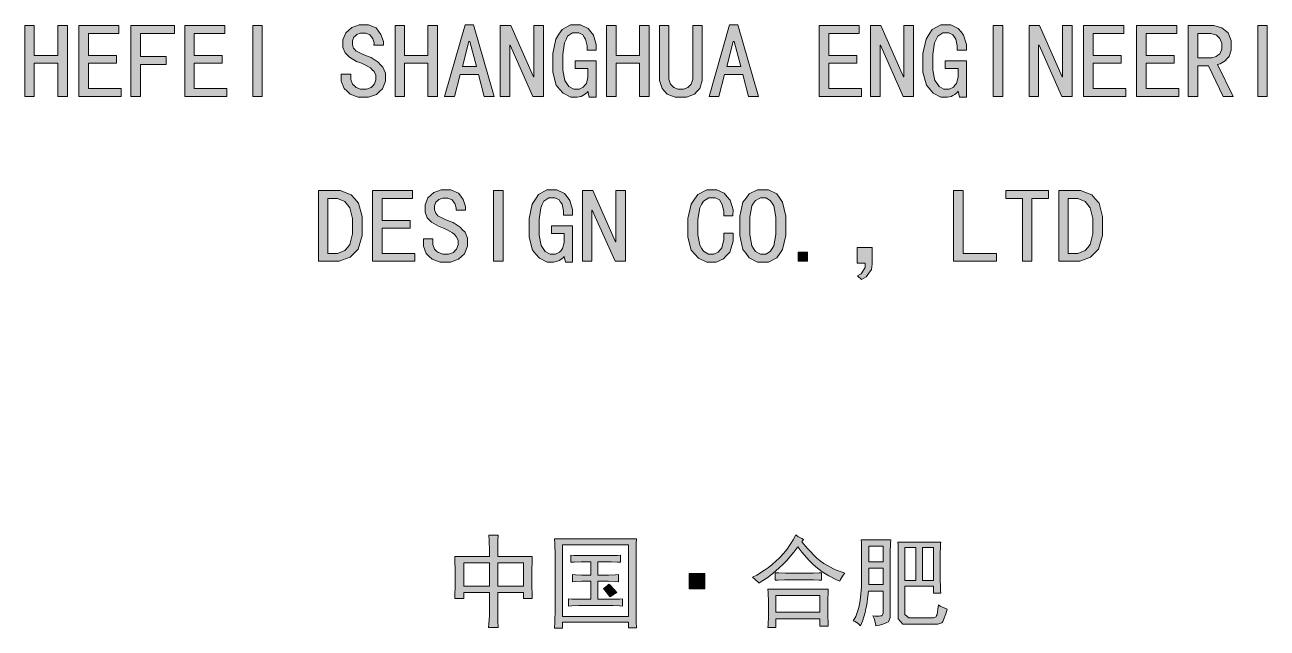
# Model space of a CAD drawing. Header units: millimetres. Extents: x 803 to 707111, y 130 to 2706464.
# Drawn here: x 700563 to 704626, y 2697174 to 2699149 of the extents above; entities that cross this region are included whole.
import ezdxf

# ---------------------------------------------------------------- set-up
doc = ezdxf.new("R2010")
doc.units = ezdxf.units.MM

msp = doc.modelspace()

# ---------------------------------------------------------------- hatches: boundary and pattern name
h = msp.add_hatch(color=0)
h.dxf.hatch_style = 2
h.paths.add_polyline_path([(700701.9, 2698914.9), (700670.5, 2698914.9), (700670.5, 2699023.1), (700593.7, 2699023.1), (700593.7, 2698914.9), (700562.8, 2698914.9), (700562.8, 2699146.4), (700593.7, 2699146.4), (700593.7, 2699048.9), (700670.5, 2699048.9), (700670.5, 2699146.4), (700701.9, 2699146.4)])
h = msp.add_hatch(color=0)
h.dxf.hatch_style = 2
h.paths.add_polyline_path([(700877.5, 2698914.9), (700739.7, 2698914.9), (700739.7, 2699146.4), (700870.6, 2699146.4), (700870.6, 2699120.6), (700770.6, 2699120.6), (700770.6, 2699048.9), (700862.5, 2699048.9), (700862.5, 2699023.1), (700770.6, 2699023.1), (700770.6, 2698940.7), (700877.5, 2698940.7)])
h = msp.add_hatch(color=0)
h.dxf.hatch_style = 2
h.paths.add_polyline_path([(701051.8, 2699120.6), (700941, 2699120.6), (700941, 2699045), (701024.8, 2699045), (701024.8, 2699019.3), (700941, 2699019.3), (700941, 2698914.9), (700909.7, 2698914.9), (700909.7, 2699146.4), (701051.8, 2699146.4)])
h = msp.add_hatch(color=0)
h.dxf.hatch_style = 2
h.paths.add_polyline_path([(701223.5, 2698914.9), (701085.7, 2698914.9), (701085.7, 2699146.4), (701216.7, 2699146.4), (701216.7, 2699120.6), (701116.6, 2699120.6), (701116.6, 2699048.9), (701208.5, 2699048.9), (701208.5, 2699023.1), (701116.6, 2699023.1), (701116.6, 2698940.7), (701223.5, 2698940.7)])
h = msp.add_hatch(color=0)
h.dxf.hatch_style = 2
h.paths.add_polyline_path([(701339.5, 2698914.9), (701308.5, 2698914.9), (701308.5, 2699146.4), (701339.5, 2699146.4)])
h = msp.add_hatch(color=0)
h.dxf.hatch_style = 2
h.paths.add_polyline_path([(701742.2, 2698979.8), (701742.2, 2698964.3), (701732.3, 2698939.8), (701722.9, 2698930.8), (701713, 2698921.4), (701686.4, 2698912.4), (701669.2, 2698912.4), (701652.5, 2698912.4), (701626.3, 2698921.8), (701616.8, 2698931.3), (701607.4, 2698940.7), (701597.5, 2698964.3), (701597.5, 2698978.5), (701597.5, 2698987.9), (701628.8, 2698987.9), (701628.8, 2698979.8), (701628.8, 2698969.9), (701634.8, 2698954.4), (701640.9, 2698948.9), (701646.9, 2698943.7), (701661, 2698938.1), (701669.2, 2698938.1), (701679.9, 2698938.1), (701695.8, 2698943.7), (701701, 2698949.7), (701706.1, 2698955.3), (701711.3, 2698969), (701711.3, 2698977.2), (701711.3, 2698984.1), (701705.3, 2698996.5), (701699.2, 2699002.1), (701692.8, 2699008.1), (701675.2, 2699018.4), (701664, 2699023.1), (701647.7, 2699029.1), (701624.5, 2699042.9), (701617.2, 2699050.2), (701610.4, 2699057.5), (701603.1, 2699075.1), (701603.1, 2699085.4), (701603.1, 2699099.6), (701613, 2699122.7), (701622.8, 2699131.3), (701632.7, 2699139.9), (701655.9, 2699148.9), (701669.2, 2699148.9), (701686.8, 2699148.9), (701712.1, 2699138.6), (701719.9, 2699127.9), (701727.6, 2699117.6), (701735.7, 2699094.8), (701735.7, 2699082.8), (701704.4, 2699082.8), (701705.3, 2699090.1), (701701, 2699103.4), (701696.2, 2699109.9), (701691.5, 2699115.9), (701678.2, 2699121.9), (701669.2, 2699121.9), (701661, 2699121.9), (701648.6, 2699117.6), (701643.9, 2699113.3), (701638.7, 2699108.6), (701634, 2699097), (701634, 2699089.3), (701634, 2699083.2), (701637.9, 2699072.9), (701641.7, 2699068.6), (701645.2, 2699063.9), (701664.5, 2699053.6), (701679.9, 2699047.6), (701695, 2699041.6), (701718.1, 2699027), (701726.3, 2699018.4), (701734, 2699010.3), (701742.2, 2698990.9)])
h = msp.add_hatch(color=0)
h.dxf.hatch_style = 2
h.paths.add_polyline_path([(701912.6, 2698914.9), (701881.3, 2698914.9), (701881.3, 2699023.1), (701804.4, 2699023.1), (701804.4, 2698914.9), (701773.5, 2698914.9), (701773.5, 2699146.4), (701804.4, 2699146.4), (701804.4, 2699048.9), (701881.3, 2699048.9), (701881.3, 2699146.4), (701912.6, 2699146.4)])
h = msp.add_hatch(color=0)
h.paths.add_polyline_path([(702097.7, 2698914.9), (702065.5, 2698914.9), (702046.2, 2698986.6), (701986.9, 2698986.6), (701968, 2698914.9), (701935.4, 2698914.9), (702003.2, 2699148.9), (702030.3, 2699148.9)])
h.paths.add_polyline_path([(702039.7, 2699012.4), (702017.8, 2699094.8), (702015.2, 2699094.8), (701993.8, 2699012.4)])
h = msp.add_hatch(color=0)
h.dxf.hatch_style = 2
h.paths.add_polyline_path([(702258.7, 2698914.9), (702224.8, 2698914.9), (702150.5, 2699082.8), (702149.2, 2699082.8), (702149.2, 2698914.9), (702117.9, 2698914.9), (702117.9, 2699146.4), (702151.8, 2699146.4), (702226.1, 2698978.5), (702227.3, 2698978.5), (702227.3, 2699146.4), (702258.7, 2699146.4)])
h = msp.add_hatch(color=0)
h.dxf.hatch_style = 2
h.paths.add_polyline_path([(702431.3, 2698912.4), (702408.5, 2698912.4), (702404.7, 2698931.3), (702401.7, 2698927.4), (702393.5, 2698920.5), (702387.5, 2698917.9), (702381.9, 2698914.9), (702369.5, 2698912.4), (702362.6, 2698912.4), (702348.4, 2698912.4), (702323.1, 2698925.7), (702311.9, 2698938.6), (702300.8, 2698951.9), (702289.6, 2698994.4), (702289.6, 2699023.1), (702289.6, 2699054.9), (702299.9, 2699102.1), (702309.8, 2699118), (702320.1, 2699133.5), (702347.6, 2699148.9), (702365.2, 2699148.9), (702380.6, 2699148.9), (702405.1, 2699137.3), (702414.1, 2699125.7), (702422.7, 2699114.6), (702431.3, 2699084.5), (702431.3, 2699066.5), (702401.7, 2699066.5), (702401.7, 2699080.7), (702396.9, 2699102.1), (702392.2, 2699109), (702387.5, 2699116.3), (702374.2, 2699123.2), (702365.2, 2699123.2), (702354.4, 2699123.2), (702338.1, 2699112), (702333, 2699100.8), (702327.4, 2699089.7), (702322.2, 2699052.3), (702322.2, 2699026.1), (702322.2, 2699000.8), (702328.7, 2698966.5), (702335.5, 2698957), (702342.4, 2698947.6), (702357.9, 2698938.1), (702366.5, 2698938.1), (702375.5, 2698938.1), (702389.2, 2698944.6), (702394.4, 2698951), (702399.5, 2698957.4), (702404.7, 2698977.2), (702404.7, 2698990.9), (702404.7, 2699005.5), (702362.6, 2699005.5), (702362.6, 2699031.3), (702431.3, 2699031.3)])
h = msp.add_hatch(color=0)
h.dxf.hatch_style = 2
h.paths.add_polyline_path([(702604.3, 2698914.9), (702573.4, 2698914.9), (702573.4, 2699023.1), (702496.5, 2699023.1), (702496.5, 2698914.9), (702465.2, 2698914.9), (702465.2, 2699146.4), (702496.5, 2699146.4), (702496.5, 2699048.9), (702573.4, 2699048.9), (702573.4, 2699146.4), (702604.3, 2699146.4)])
h = msp.add_hatch(color=0)
h.dxf.hatch_style = 2
h.paths.add_polyline_path([(702778.6, 2698982.8), (702778.6, 2698966.5), (702770.5, 2698940.7), (702761.9, 2698931.3), (702753.3, 2698921.8), (702726.7, 2698912.4), (702708.6, 2698912.4), (702690.2, 2698912.4), (702663.6, 2698921.8), (702655, 2698931.3), (702646.8, 2698940.7), (702638.2, 2698966.5), (702638.2, 2698982.8), (702638.2, 2699146.4), (702669.1, 2699146.4), (702669.1, 2698982.8), (702669.1, 2698971.2), (702674.7, 2698954.4), (702680.3, 2698948.9), (702685.5, 2698943.7), (702699.6, 2698938.1), (702708.6, 2698938.1), (702717.2, 2698938.1), (702731.4, 2698943.7), (702737, 2698948.9), (702742.1, 2698954.4), (702747.7, 2698971.2), (702747.7, 2698982.8), (702747.7, 2699146.4), (702778.6, 2699146.4)])
h = msp.add_hatch(color=0)
h.paths.add_polyline_path([(702962.4, 2698914.9), (702930.2, 2698914.9), (702911.3, 2698986.6), (702851.6, 2698986.6), (702832.7, 2698914.9), (702800.5, 2698914.9), (702867.9, 2699148.9), (702895, 2699148.9)])
h.paths.add_polyline_path([(702904.4, 2699012.4), (702883, 2699094.8), (702879.9, 2699094.8), (702858.5, 2699012.4)])
h = msp.add_hatch(color=0)
h.dxf.hatch_style = 2
h.paths.add_polyline_path([(703299, 2698914.9), (703161.2, 2698914.9), (703161.2, 2699146.4), (703292.1, 2699146.4), (703292.1, 2699120.6), (703192.1, 2699120.6), (703192.1, 2699048.9), (703284.4, 2699048.9), (703284.4, 2699023.1), (703192.1, 2699023.1), (703192.1, 2698940.7), (703299, 2698940.7)])
h = msp.add_hatch(color=0)
h.dxf.hatch_style = 2
h.paths.add_polyline_path([(703469.4, 2698914.9), (703435.5, 2698914.9), (703361.2, 2699082.8), (703360, 2699082.8), (703360, 2698914.9), (703328.6, 2698914.9), (703328.6, 2699146.4), (703362.5, 2699146.4), (703436.8, 2698978.5), (703438.1, 2698978.5), (703438.1, 2699146.4), (703469.4, 2699146.4)])
h = msp.add_hatch(color=0)
h.dxf.hatch_style = 2
h.paths.add_polyline_path([(703642.5, 2698912.4), (703619.3, 2698912.4), (703615.4, 2698931.3), (703612.4, 2698927.4), (703604.2, 2698920.5), (703598.2, 2698917.9), (703592.7, 2698914.9), (703580.2, 2698912.4), (703573.3, 2698912.4), (703559.2, 2698912.4), (703533.8, 2698925.7), (703522.7, 2698938.6), (703511.5, 2698951.9), (703500.3, 2698994.4), (703500.3, 2699023.1), (703500.3, 2699054.9), (703510.7, 2699102.1), (703520.5, 2699118), (703530.8, 2699133.5), (703558.3, 2699148.9), (703575.9, 2699148.9), (703591.8, 2699148.9), (703615.8, 2699137.3), (703624.9, 2699125.7), (703633.4, 2699114.6), (703642.5, 2699084.5), (703642.5, 2699066.5), (703612.4, 2699066.5), (703612.4, 2699080.7), (703607.7, 2699102.1), (703603, 2699109), (703598.2, 2699116.3), (703584.9, 2699123.2), (703575.9, 2699123.2), (703565.2, 2699123.2), (703548.9, 2699112), (703543.7, 2699100.8), (703538.1, 2699089.7), (703533, 2699052.3), (703533, 2699026.1), (703533, 2699000.8), (703539.4, 2698966.5), (703546.3, 2698957), (703553.2, 2698947.6), (703568.6, 2698938.1), (703577.6, 2698938.1), (703586.2, 2698938.1), (703600, 2698944.6), (703605.1, 2698951), (703610.3, 2698957.4), (703615.4, 2698977.2), (703615.4, 2698990.9), (703615.4, 2699005.5), (703573.3, 2699005.5), (703573.3, 2699031.3), (703642.5, 2699031.3)])
h = msp.add_hatch(color=0)
h.dxf.hatch_style = 2
h.paths.add_polyline_path([(703761.4, 2698914.9), (703730, 2698914.9), (703730, 2699146.4), (703761.4, 2699146.4)])
h = msp.add_hatch(color=0)
h.dxf.hatch_style = 2
h.paths.add_polyline_path([(703988.1, 2698914.9), (703954.6, 2698914.9), (703880.3, 2699082.8), (703878.6, 2699082.8), (703878.6, 2698914.9), (703847.7, 2698914.9), (703847.7, 2699146.4), (703881.6, 2699146.4), (703955.9, 2698978.5), (703957.2, 2698978.5), (703957.2, 2699146.4), (703988.1, 2699146.4)])
h = msp.add_hatch(color=0)
h.dxf.hatch_style = 2
h.paths.add_polyline_path([(704164.1, 2698914.9), (704025.9, 2698914.9), (704025.9, 2699146.4), (704157.2, 2699146.4), (704157.2, 2699120.6), (704057.2, 2699120.6), (704057.2, 2699048.9), (704149.1, 2699048.9), (704149.1, 2699023.1), (704057.2, 2699023.1), (704057.2, 2698940.7), (704164.1, 2698940.7)])
h = msp.add_hatch(color=0)
h.dxf.hatch_style = 2
h.paths.add_polyline_path([(704336.7, 2698914.9), (704198.9, 2698914.9), (704198.9, 2699146.4), (704330.3, 2699146.4), (704330.3, 2699120.6), (704230.2, 2699120.6), (704230.2, 2699048.9), (704322.1, 2699048.9), (704322.1, 2699023.1), (704230.2, 2699023.1), (704230.2, 2698940.7), (704336.7, 2698940.7)])
h = msp.add_hatch(color=0)
h.paths.add_polyline_path([(704515.3, 2698914.9), (704482.7, 2698914.9), (704434.2, 2699015), (704399, 2699015), (704399, 2698914.9), (704368.1, 2698914.9), (704368.1, 2699146.4), (704435.5, 2699146.4), (704451.8, 2699146.4), (704478, 2699138.6), (704488.3, 2699130.5), (704498.6, 2699122.7), (704508.4, 2699097.4), (704508.4, 2699079.8), (704508.4, 2699066.5), (704501.6, 2699045.5), (704495.1, 2699038.2), (704488.3, 2699030.9), (704472.8, 2699021), (704463.8, 2699019.3)])
h.paths.add_polyline_path([(704477.5, 2699079.8), (704477.5, 2699089.3), (704471.5, 2699104.3), (704465.9, 2699109.9), (704460.4, 2699115), (704441.5, 2699120.6), (704428.6, 2699120.6), (704399, 2699120.6), (704399, 2699040.7), (704436.7, 2699040.7), (704444.9, 2699040.7), (704459.1, 2699045), (704465.1, 2699049.8), (704471.5, 2699054), (704477.5, 2699069.1)])
h = msp.add_hatch(color=0)
h.dxf.hatch_style = 2
h.paths.add_polyline_path([(704626.1, 2698914.9), (704595.2, 2698914.9), (704595.2, 2699146.4), (704626.1, 2699146.4)])
h = msp.add_hatch(color=0)
h.dxf.hatch_style = 2
h.paths.add_polyline_path([(702011, 2698440.1), (702011, 2698424.6), (702001.1, 2698399.7), (701991.2, 2698390.7), (701981.3, 2698381.7), (701954.7, 2698372.2), (701938, 2698372.2), (701920.8, 2698372.2), (701894.6, 2698381.7), (701885.2, 2698391.1), (701875.7, 2698400.6), (701866.3, 2698424.6), (701866.3, 2698438.8), (701866.3, 2698448.2), (701897.2, 2698448.2), (701897.2, 2698440.1), (701897.2, 2698429.8), (701903.2, 2698414.3), (701909.6, 2698408.7), (701915.6, 2698403.6), (701929.8, 2698398), (701938, 2698398), (701948.7, 2698398), (701964.6, 2698404), (701969.7, 2698409.6), (701974.9, 2698415.2), (701979.6, 2698429.3), (701979.6, 2698437.1), (701979.6, 2698443.9), (701973.6, 2698456.4), (701967.6, 2698462.4), (701961.6, 2698468), (701944, 2698478.3), (701932.4, 2698483), (701916.1, 2698489.5), (701892.9, 2698502.8), (701886, 2698510.1), (701878.7, 2698517.8), (701871.8, 2698535.4), (701871.8, 2698545.3), (701871.8, 2698559.4), (701881.3, 2698582.6), (701891.2, 2698591.2), (701901, 2698600.2), (701924.2, 2698608.8), (701938, 2698608.8), (701955.6, 2698608.8), (701980.9, 2698598.5), (701988.6, 2698587.8), (701996.4, 2698577.5), (702004.1, 2698554.7), (702004.1, 2698542.7), (701973.2, 2698542.7), (701973.6, 2698550), (701969.7, 2698563.7), (701965, 2698569.7), (701960.3, 2698575.8), (701946.6, 2698581.8), (701938, 2698581.8), (701929.8, 2698581.8), (701916.9, 2698577.5), (701912.2, 2698573.2), (701907.5, 2698568.9), (701902.8, 2698556.9), (701902.8, 2698549.6), (701902.8, 2698543.6), (701906.6, 2698532.8), (701910.1, 2698528.5), (701913.9, 2698524.2), (701933.2, 2698513.5), (701948.7, 2698507.5), (701963.7, 2698501.5), (701986.5, 2698486.9), (701994.6, 2698478.3), (702002.8, 2698470.1), (702011, 2698450.8)])
h = msp.add_hatch(color=0)
h.dxf.hatch_style = 2
h.paths.add_polyline_path([(702354, 2698372.2), (702331.2, 2698372.2), (702327, 2698391.1), (702324.4, 2698387.3), (702315.8, 2698380.4), (702310.2, 2698377.8), (702304.6, 2698375.3), (702291.7, 2698372.2), (702285.3, 2698372.2), (702271.1, 2698372.2), (702245.8, 2698385.6), (702234.6, 2698398.9), (702223.5, 2698411.7), (702212.3, 2698454.3), (702212.3, 2698483), (702212.3, 2698514.8), (702222.2, 2698562.4), (702232.5, 2698577.9), (702242.8, 2698593.4), (702270.3, 2698608.8), (702287.9, 2698608.8), (702303.3, 2698608.8), (702327.8, 2698597.2), (702336.4, 2698586.1), (702345.4, 2698574.5), (702354, 2698544.8), (702354, 2698526.4), (702324.4, 2698526.4), (702324.4, 2698540.5), (702319.7, 2698562), (702314.9, 2698568.9), (702310.2, 2698576.2), (702296.5, 2698583.1), (702287.9, 2698583.1), (702277.1, 2698583.1), (702260.8, 2698571.9), (702255.3, 2698560.7), (702250.1, 2698549.6), (702244.5, 2698512.2), (702244.5, 2698486), (702244.5, 2698461.1), (702251.4, 2698426.3), (702258.3, 2698416.9), (702264.7, 2698407.5), (702280.6, 2698398), (702289.2, 2698398), (702298.2, 2698398), (702311.9, 2698404.4), (702317.1, 2698410.9), (702321.8, 2698417.3), (702327, 2698437.1), (702327, 2698450.8), (702327, 2698465.8), (702285.3, 2698465.8), (702285.3, 2698491.2), (702354, 2698491.2)])
h = msp.add_hatch(color=0)
h.dxf.hatch_style = 2
h.paths.add_polyline_path([(702879.9, 2698467.1), (702879.1, 2698441.4), (702868.4, 2698404.9), (702858, 2698394.1), (702848.2, 2698383.4), (702823.7, 2698372.2), (702809.5, 2698372.2), (702793.2, 2698372.2), (702765.7, 2698385.6), (702754.1, 2698398.9), (702742.6, 2698411.7), (702731, 2698454.3), (702731, 2698483), (702731, 2698514.8), (702742.1, 2698562.4), (702753.3, 2698577.9), (702764.5, 2698593.4), (702793.2, 2698608.8), (702810.8, 2698608.8), (702825.8, 2698608.8), (702850.3, 2698597.7), (702860.2, 2698586.5), (702870.1, 2698575.3), (702879.1, 2698544), (702878.2, 2698523.8), (702848.6, 2698523.8), (702848.6, 2698538.4), (702843.9, 2698560.7), (702839.2, 2698568.5), (702834.4, 2698575.8), (702820.3, 2698583.1), (702810.8, 2698583.1), (702800.1, 2698583.1), (702782.9, 2698571.9), (702776.5, 2698560.7), (702770, 2698549.6), (702763.6, 2698512.2), (702763.6, 2698486), (702763.6, 2698461.5), (702770, 2698427.6), (702776.5, 2698417.8), (702782.9, 2698407.9), (702799.2, 2698398), (702809.5, 2698398), (702816.8, 2698398), (702830.6, 2698405.3), (702836.6, 2698412.2), (702842.6, 2698419.5), (702848.6, 2698446.5), (702848.6, 2698467.1)])
h = msp.add_hatch(color=0)
h.paths.add_polyline_path([(703051.3, 2698491.2), (703051.3, 2698459.4), (703041.4, 2698413.9), (703031.9, 2698400.2), (703022.1, 2698386.4), (702994.6, 2698372.2), (702977, 2698372.2), (702959.4, 2698372.2), (702931.9, 2698386.4), (702921.6, 2698400.2), (702911.3, 2698413.9), (702901.4, 2698459.4), (702901.4, 2698491.2), (702901.4, 2698522.9), (702911.3, 2698568.5), (702921.6, 2698581.8), (702931.9, 2698595.5), (702959.4, 2698608.8), (702977, 2698608.8), (702994.6, 2698608.8), (703022.1, 2698595.5), (703031.9, 2698581.8), (703041.4, 2698568.5), (703051.3, 2698522.9)])
h.paths.add_polyline_path([(703019.1, 2698491.2), (703019.1, 2698519.5), (703013, 2698556.9), (703006.6, 2698565.5), (703000.6, 2698574.5), (702986, 2698583.1), (702977, 2698583.1), (702968.4, 2698583.1), (702952.9, 2698574.5), (702946.5, 2698565.5), (702940.1, 2698556.9), (702933.6, 2698519.5), (702933.6, 2698491.2), (702933.6, 2698462.8), (702940.1, 2698425.5), (702946.5, 2698416.5), (702952.9, 2698407), (702968.4, 2698398), (702977, 2698398), (702986, 2698398), (703000.6, 2698407), (703006.6, 2698416.5), (703013, 2698425.5), (703019.1, 2698462.8)])
h = msp.add_hatch(color=0)
h.paths.add_polyline_path([(701666.2, 2698489.9), (701666.2, 2698459), (701652.9, 2698414.8), (701640, 2698401.4), (701626.7, 2698388.1), (701591.1, 2698375.3), (701569.2, 2698375.3), (701522.8, 2698375.3), (701522.8, 2698606.2), (701569.2, 2698606.2), (701594.1, 2698606.2), (701630.6, 2698592.5), (701642.6, 2698579.2), (701654.6, 2698565.5), (701666.2, 2698521.2)])
h.paths.add_polyline_path([(701634, 2698489.9), (701634, 2698514.8), (701625.8, 2698550), (701617.7, 2698560.3), (701609.5, 2698570.2), (701585, 2698580.5), (701569.2, 2698580.5), (701554.1, 2698580.5), (701554.1, 2698400.6), (701569.2, 2698400.6), (701585, 2698400.6), (701609.5, 2698410.5), (701617.7, 2698420.3), (701625.8, 2698430.2), (701634, 2698465)])
h = msp.add_hatch(color=0)
h.dxf.hatch_style = 2
h.paths.add_polyline_path([(701837.9, 2698375.3), (701700.1, 2698375.3), (701700.1, 2698606.2), (701831.1, 2698606.2), (701831.1, 2698580.5), (701731, 2698580.5), (701731, 2698508.8), (701822.9, 2698508.8), (701822.9, 2698483), (701731, 2698483), (701731, 2698400.6), (701837.9, 2698400.6)])
h = msp.add_hatch(color=0)
h.dxf.hatch_style = 2
h.paths.add_polyline_path([(702126.9, 2698375.3), (702096, 2698375.3), (702096, 2698606.2), (702126.9, 2698606.2)])
h = msp.add_hatch(color=0)
h.dxf.hatch_style = 2
h.paths.add_polyline_path([(702527, 2698375.3), (702493.1, 2698375.3), (702418.8, 2698542.7), (702417.5, 2698542.7), (702417.5, 2698375.3), (702386.6, 2698375.3), (702386.6, 2698606.2), (702420.1, 2698606.2), (702494.8, 2698438.8), (702496.1, 2698438.8), (702496.1, 2698606.2), (702527, 2698606.2)])
h = msp.add_hatch(color=0)
h.dxf.hatch_style = 2
h.paths.add_polyline_path([(703740.4, 2698375.3), (703600, 2698375.3), (703600, 2698606.2), (703631.3, 2698606.2), (703631.3, 2698400.6), (703740.4, 2698400.6)])
h = msp.add_hatch(color=0)
h.dxf.hatch_style = 2
h.paths.add_polyline_path([(703910.8, 2698580.5), (703856.7, 2698580.5), (703856.7, 2698375.3), (703825.8, 2698375.3), (703825.8, 2698580.5), (703771.7, 2698580.5), (703771.7, 2698606.2), (703910.8, 2698606.2)])
h = msp.add_hatch(color=0)
h.paths.add_polyline_path([(704087.7, 2698489.9), (704087.7, 2698459), (704074.8, 2698414.8), (704061.5, 2698401.4), (704048.2, 2698388.1), (704013, 2698375.3), (703990.7, 2698375.3), (703944.7, 2698375.3), (703944.7, 2698606.2), (703990.7, 2698606.2), (704015.6, 2698606.2), (704052.5, 2698592.5), (704064.1, 2698579.2), (704076.1, 2698565.5), (704087.7, 2698521.2)])
h.paths.add_polyline_path([(704055.5, 2698489.9), (704055.5, 2698514.8), (704047.3, 2698550), (704039.2, 2698560.3), (704031, 2698570.2), (704007, 2698580.5), (703990.7, 2698580.5), (703975.6, 2698580.5), (703975.6, 2698400.6), (703990.7, 2698400.6), (704007, 2698400.6), (704031, 2698410.5), (704039.2, 2698420.3), (704047.3, 2698430.2), (704055.5, 2698465)])
h = msp.add_hatch(color=0)
h.dxf.hatch_style = 2
h.paths.add_polyline_path([(703285.2, 2698419.9), (703333.8, 2698419.9), (703333.8, 2698365.8), (703331.6, 2698348.6), (703314.9, 2698323.7), (703299.8, 2698315.6), (703286.5, 2698327.6), (703298.6, 2698334.5), (703311, 2698354.6), (703311, 2698368.4), (703285.2, 2698368.4)])
h = msp.add_hatch(color=0)
h.dxf.hatch_style = 2
h.paths.add_polyline_path([(703123, 2698375.3), (703092, 2698375.3), (703092, 2698404.9), (703123, 2698404.9)])
h = msp.add_hatch(color=0)
h.paths.add_polyline_path([(702111, 2697478.4), (702110.1, 2697459.9), (702109.7, 2697425.5), (702109.7, 2697409.2), (702222.6, 2697409.2), (702222.2, 2697396.3), (702221.3, 2697360.7), (702221.3, 2697338), (702221.3, 2697315.6), (702222.2, 2697282.6), (702222.6, 2697271.4), (702194.3, 2697271.4), (702194.3, 2697291.2), (702109.7, 2697291.2), (702109.7, 2697235.3), (702109.7, 2697227.6), (702110.1, 2697198.4), (702111, 2697177), (702079.6, 2697177), (702080.9, 2697188.5), (702082.2, 2697215.6), (702082.2, 2697231.5), (702082.2, 2697291.2), (701998.1, 2697291.2), (701998.1, 2697271.4), (701969.3, 2697271.4), (701969.7, 2697281.3), (701970.6, 2697314.3), (701970.6, 2697338), (701970.6, 2697362), (701969.7, 2697397.6), (701969.3, 2697409.2), (702082.2, 2697409.2), (702082.2, 2697426.8), (702081.8, 2697461.2), (702080.9, 2697478.4)])
h.paths.add_polyline_path([(702194.3, 2697311.8), (702194.3, 2697388.6), (702109.7, 2697388.6), (702109.7, 2697311.8)])
h.paths.add_polyline_path([(702082.2, 2697311.8), (702082.2, 2697388.6), (701998.1, 2697388.6), (701998.1, 2697311.8)])
h = msp.add_hatch(color=0)
h.dxf.hatch_style = 2
h.paths.add_polyline_path([(703103.6, 2697457.3), (703122.5, 2697434.6), (703153, 2697403.6), (703164.6, 2697395.1), (703176.6, 2697386.5), (703197.7, 2697373.6), (703207.5, 2697368.9), (703217.4, 2697364.6), (703236.3, 2697357.3), (703245.3, 2697354.7), (703238.9, 2697347.8), (703230.3, 2697334.1), (703228.6, 2697327.7), (703215.3, 2697333.2), (703192.1, 2697345.7), (703181.8, 2697352.1), (703171, 2697358.6), (703150, 2697375.3), (703139.3, 2697385.2), (703128.5, 2697395.5), (703104.5, 2697423), (703090.8, 2697440.6), (703078.3, 2697423), (703053.8, 2697394.2), (703041.8, 2697382.6), (703029.8, 2697371.4), (703009.6, 2697353.4), (703001, 2697347), (702992.4, 2697340.5), (702973.5, 2697327.7), (702963.2, 2697321.2), (702962, 2697323.8), (702951.6, 2697334.1), (702942.6, 2697341.8), (702956.4, 2697348.3), (702982.1, 2697363.7), (702994.6, 2697373.2), (703007, 2697382.2), (703031.5, 2697404.9), (703044, 2697419.1), (703056.4, 2697433.3), (703076.2, 2697463.3), (703084.3, 2697479.6), (703091.2, 2697474.9), (703104.5, 2697467.6), (703110.1, 2697465)])
h = msp.add_hatch(color=0)
h.paths.add_polyline_path([(702563.1, 2697466.3), (702562.7, 2697450.4), (702561.8, 2697413.9), (702561.8, 2697393.8), (702561.8, 2697254.7), (702561.8, 2697234.5), (702562.7, 2697195), (702563.1, 2697175.7), (702537.3, 2697175.7), (702537.3, 2697193.7), (702321.4, 2697193.7), (702321.4, 2697174.4), (702295.6, 2697174.4), (702296, 2697194.1), (702296.9, 2697235.8), (702296.9, 2697257.2), (702296.9, 2697393.8), (702296.9, 2697413.1), (702296, 2697449.6), (702295.6, 2697466.3)])
h.paths.add_polyline_path([(702537.3, 2697213), (702537.3, 2697447), (702321.4, 2697447), (702321.4, 2697213)])
h = msp.add_hatch(color=0)
h.paths.add_polyline_path([(703336.3, 2697214.3), (703344.5, 2697213.9), (703357.4, 2697213.9), (703361.7, 2697214.3), (703366, 2697215.2), (703369.8, 2697222.9), (703369.8, 2697230.2), (703369.8, 2697295), (703321.7, 2697295), (703320.5, 2697279.6), (703316.6, 2697251.2), (703314, 2697238.3), (703311.4, 2697225.9), (703302.4, 2697197.6), (703296, 2697182.1), (703290, 2697188.5), (703278.4, 2697196.7), (703272.4, 2697198.8), (703280.5, 2697212.6), (703290.8, 2697242.2), (703293.4, 2697258.5), (703296, 2697274.8), (703299, 2697309.2), (703299.4, 2697327.7), (703299.4, 2697345.7), (703299.8, 2697383.9), (703299.8, 2697404.1), (703299.8, 2697424.3), (703299.4, 2697454.3), (703298.6, 2697463.8), (703394.7, 2697463.8), (703393.9, 2697450.9), (703393.4, 2697425.5), (703393.4, 2697413.1), (703393.4, 2697220.7), (703393.4, 2697209.2), (703387.4, 2697195), (703381.8, 2697192.4), (703375.8, 2697189.8), (703358.2, 2697184.7), (703346.6, 2697182.1), (703345.4, 2697189.8), (703340.2, 2697206.1)])
h.paths.add_polyline_path([(703369.8, 2697316.9), (703369.8, 2697370.6), (703323, 2697370.6), (703323, 2697316.9)])
h.paths.add_polyline_path([(703369.8, 2697391.2), (703369.8, 2697443.1), (703323, 2697443.1), (703323, 2697391.2)])
h = msp.add_hatch(color=0)
h.paths.add_polyline_path([(703558.3, 2697456), (703557.9, 2697450.4), (703557, 2697410.5), (703557, 2697377), (703557, 2697343.1), (703557.9, 2697298.9), (703558.3, 2697288.6), (703535.1, 2697288.6), (703535.1, 2697311.8), (703441.5, 2697311.8), (703441.5, 2697230.2), (703441.5, 2697219), (703454, 2697207.9), (703466, 2697207.9), (703527.4, 2697207.9), (703534.3, 2697207.9), (703543.3, 2697211.7), (703544.6, 2697215.6), (703546.3, 2697219.5), (703549.3, 2697237.1), (703550.6, 2697250.8), (703557, 2697246.9), (703571.6, 2697239.6), (703579.3, 2697236.6), (703574.6, 2697221.6), (703567.3, 2697201.9), (703564.8, 2697196.7), (703562.2, 2697192), (703548.9, 2697187.3), (703537.7, 2697187.3), (703449.3, 2697187.3), (703434.2, 2697187.3), (703419.2, 2697204.9), (703419.2, 2697222), (703419.2, 2697418.2), (703419.2, 2697429.4), (703418.8, 2697448.3), (703417.9, 2697456)])
h.paths.add_polyline_path([(703535.1, 2697330.2), (703535.1, 2697438), (703498.6, 2697438), (703498.6, 2697330.2)])
h.paths.add_polyline_path([(703476.7, 2697330.2), (703476.7, 2697438), (703441.5, 2697438), (703441.5, 2697330.2)])
h = msp.add_hatch(color=0)
h.dxf.hatch_style = 2
h.paths.add_polyline_path([(702469.5, 2697411.8), (702479.4, 2697411.8), (702500, 2697412.7), (702511.1, 2697413.1), (702511.1, 2697389.9), (702501.3, 2697390.3), (702480.7, 2697391.2), (702469.5, 2697391.2), (702436.9, 2697391.2), (702436.9, 2697348.3), (702460.5, 2697348.3), (702472.1, 2697348.3), (702494.4, 2697349.1), (702504.7, 2697349.5), (702504.7, 2697326.4), (702494.4, 2697326.8), (702472.1, 2697327.7), (702460.5, 2697327.7), (702436.9, 2697327.7), (702436.9, 2697268.8), (702473.4, 2697268.8), (702484.9, 2697268.8), (702507.3, 2697269.7), (702517.6, 2697270.1), (702517.6, 2697246.9), (702507.7, 2697247.8), (702485.8, 2697248.2), (702473.4, 2697248.2), (702384.9, 2697248.2), (702374.2, 2697248.2), (702351.9, 2697247.8), (702341.1, 2697246.9), (702341.1, 2697270.1), (702351.9, 2697269.7), (702374.2, 2697268.8), (702384.9, 2697268.8), (702413.7, 2697268.8), (702413.7, 2697327.7), (702395.6, 2697327.7), (702384.5, 2697327.7), (702363.4, 2697326.8), (702354, 2697326.4), (702354, 2697349.5), (702363.4, 2697349.1), (702384.5, 2697348.3), (702395.6, 2697348.3), (702413.7, 2697348.3), (702413.7, 2697391.2), (702394.4, 2697391.2), (702382.3, 2697391.2), (702359.6, 2697390.3), (702348.8, 2697389.9), (702348.8, 2697413.1), (702359.6, 2697412.7), (702382.3, 2697411.8), (702394.4, 2697411.8)])
h = msp.add_hatch(color=0)
h.dxf.hatch_style = 2
h.paths.add_polyline_path([(702736.1, 2697353.4), (702786.8, 2697353.4), (702786.8, 2697302.7), (702736.1, 2697302.7)])
h = msp.add_hatch(color=0)
h.dxf.hatch_style = 2
h.paths.add_polyline_path([(703132.4, 2697354.7), (703142.7, 2697354.7), (703160.7, 2697355.6), (703168.5, 2697356), (703168.5, 2697331.5), (703160.3, 2697331.9), (703142.7, 2697332.8), (703133.7, 2697332.8), (703060.7, 2697332.8), (703047, 2697332.8), (703025.1, 2697331.9), (703016.5, 2697331.5), (703016.5, 2697356), (703028.9, 2697355.6), (703050.8, 2697354.7), (703060.7, 2697354.7)])
h = msp.add_hatch(color=0)
h.dxf.hatch_style = 2
h.paths.add_polyline_path([(702473.4, 2697318.2), (702476.8, 2697315.2), (702489.7, 2697301.5), (702499.5, 2697291.2), (702493.1, 2697287.3), (702481.9, 2697280), (702477.2, 2697277), (702475.5, 2697279.6), (702464.3, 2697292.9), (702455.3, 2697304), (702460.5, 2697307.9), (702469.5, 2697315.2)])
h = msp.add_hatch(color=0)
h.paths.add_polyline_path([(703190.8, 2697301.5), (703189.9, 2697295), (703189.5, 2697265), (703189.5, 2697241.8), (703189.5, 2697218.2), (703189.9, 2697187.7), (703190.8, 2697180.8), (703163.3, 2697180.8), (703163.3, 2697205.3), (703019.1, 2697205.3), (703019.1, 2697177), (702993.3, 2697177), (702993.7, 2697184.7), (702994.6, 2697214.3), (702994.6, 2697236.6), (702994.6, 2697259.4), (702993.7, 2697291.6), (702993.3, 2697301.5)])
h.paths.add_polyline_path([(703163.3, 2697226.3), (703163.3, 2697280.9), (703019.1, 2697280.9), (703019.1, 2697226.3)])

# ---------------------------------------------------------------- linework, layer by layer
at = {"color": 0, "lineweight": 0}
for points in [[(700701.9, 2698914.9), (700670.5, 2698914.9), (700670.5, 2699023.1), (700593.7, 2699023.1), (700593.7, 2698914.9), (700562.8, 2698914.9), (700562.8, 2699146.4), (700593.7, 2699146.4), (700593.7, 2699048.9), (700670.5, 2699048.9), (700670.5, 2699146.4), (700701.9, 2699146.4)], [(700877.5, 2698914.9), (700739.7, 2698914.9), (700739.7, 2699146.4), (700870.6, 2699146.4), (700870.6, 2699120.6), (700770.6, 2699120.6), (700770.6, 2699048.9), (700862.5, 2699048.9), (700862.5, 2699023.1), (700770.6, 2699023.1), (700770.6, 2698940.7), (700877.5, 2698940.7)], [(701051.8, 2699120.6), (700941, 2699120.6), (700941, 2699045), (701024.8, 2699045), (701024.8, 2699019.3), (700941, 2699019.3), (700941, 2698914.9), (700909.7, 2698914.9), (700909.7, 2699146.4), (701051.8, 2699146.4)], [(701223.5, 2698914.9), (701085.7, 2698914.9), (701085.7, 2699146.4), (701216.7, 2699146.4), (701216.7, 2699120.6), (701116.6, 2699120.6), (701116.6, 2699048.9), (701208.5, 2699048.9), (701208.5, 2699023.1), (701116.6, 2699023.1), (701116.6, 2698940.7), (701223.5, 2698940.7)], [(701339.5, 2698914.9), (701308.5, 2698914.9), (701308.5, 2699146.4), (701339.5, 2699146.4)], [(701742.2, 2698979.8), (701742.2, 2698964.3), (701732.3, 2698939.8), (701722.9, 2698930.8), (701713, 2698921.4), (701686.4, 2698912.4), (701669.2, 2698912.4), (701652.5, 2698912.4), (701626.3, 2698921.8), (701616.8, 2698931.3), (701607.4, 2698940.7), (701597.5, 2698964.3), (701597.5, 2698978.5), (701597.5, 2698987.9), (701628.8, 2698987.9), (701628.8, 2698979.8), (701628.8, 2698969.9), (701634.8, 2698954.4), (701640.9, 2698948.9), (701646.9, 2698943.7), (701661, 2698938.1), (701669.2, 2698938.1), (701679.9, 2698938.1), (701695.8, 2698943.7), (701701, 2698949.7), (701706.1, 2698955.3), (701711.3, 2698969), (701711.3, 2698977.2), (701711.3, 2698984.1), (701705.3, 2698996.5), (701699.2, 2699002.1), (701692.8, 2699008.1), (701675.2, 2699018.4), (701664, 2699023.1), (701647.7, 2699029.1), (701624.5, 2699042.9), (701617.2, 2699050.2), (701610.4, 2699057.5), (701603.1, 2699075.1), (701603.1, 2699085.4), (701603.1, 2699099.6), (701613, 2699122.7), (701622.8, 2699131.3), (701632.7, 2699139.9), (701655.9, 2699148.9), (701669.2, 2699148.9), (701686.8, 2699148.9), (701712.1, 2699138.6), (701719.9, 2699127.9), (701727.6, 2699117.6), (701735.7, 2699094.8), (701735.7, 2699082.8), (701704.4, 2699082.8), (701705.3, 2699090.1), (701701, 2699103.4), (701696.2, 2699109.9), (701691.5, 2699115.9), (701678.2, 2699121.9), (701669.2, 2699121.9), (701661, 2699121.9), (701648.6, 2699117.6), (701643.9, 2699113.3), (701638.7, 2699108.6), (701634, 2699097), (701634, 2699089.3), (701634, 2699083.2), (701637.9, 2699072.9), (701641.7, 2699068.6), (701645.2, 2699063.9), (701664.5, 2699053.6), (701679.9, 2699047.6), (701695, 2699041.6), (701718.1, 2699027), (701726.3, 2699018.4), (701734, 2699010.3), (701742.2, 2698990.9)], [(701912.6, 2698914.9), (701881.3, 2698914.9), (701881.3, 2699023.1), (701804.4, 2699023.1), (701804.4, 2698914.9), (701773.5, 2698914.9), (701773.5, 2699146.4), (701804.4, 2699146.4), (701804.4, 2699048.9), (701881.3, 2699048.9), (701881.3, 2699146.4), (701912.6, 2699146.4)], [(702097.7, 2698914.9), (702065.5, 2698914.9), (702046.2, 2698986.6), (701986.9, 2698986.6), (701968, 2698914.9), (701935.4, 2698914.9), (702003.2, 2699148.9), (702030.3, 2699148.9)], [(702258.7, 2698914.9), (702224.8, 2698914.9), (702150.5, 2699082.8), (702149.2, 2699082.8), (702149.2, 2698914.9), (702117.9, 2698914.9), (702117.9, 2699146.4), (702151.8, 2699146.4), (702226.1, 2698978.5), (702227.3, 2698978.5), (702227.3, 2699146.4), (702258.7, 2699146.4)], [(702431.3, 2698912.4), (702408.5, 2698912.4), (702404.7, 2698931.3), (702401.7, 2698927.4), (702393.5, 2698920.5), (702387.5, 2698917.9), (702381.9, 2698914.9), (702369.5, 2698912.4), (702362.6, 2698912.4), (702348.4, 2698912.4), (702323.1, 2698925.7), (702311.9, 2698938.6), (702300.8, 2698951.9), (702289.6, 2698994.4), (702289.6, 2699023.1), (702289.6, 2699054.9), (702299.9, 2699102.1), (702309.8, 2699118), (702320.1, 2699133.5), (702347.6, 2699148.9), (702365.2, 2699148.9), (702380.6, 2699148.9), (702405.1, 2699137.3), (702414.1, 2699125.7), (702422.7, 2699114.6), (702431.3, 2699084.5), (702431.3, 2699066.5), (702401.7, 2699066.5), (702401.7, 2699080.7), (702396.9, 2699102.1), (702392.2, 2699109), (702387.5, 2699116.3), (702374.2, 2699123.2), (702365.2, 2699123.2), (702354.4, 2699123.2), (702338.1, 2699112), (702333, 2699100.8), (702327.4, 2699089.7), (702322.2, 2699052.3), (702322.2, 2699026.1), (702322.2, 2699000.8), (702328.7, 2698966.5), (702335.5, 2698957), (702342.4, 2698947.6), (702357.9, 2698938.1), (702366.5, 2698938.1), (702375.5, 2698938.1), (702389.2, 2698944.6), (702394.4, 2698951), (702399.5, 2698957.4), (702404.7, 2698977.2), (702404.7, 2698990.9), (702404.7, 2699005.5), (702362.6, 2699005.5), (702362.6, 2699031.3), (702431.3, 2699031.3)], [(702604.3, 2698914.9), (702573.4, 2698914.9), (702573.4, 2699023.1), (702496.5, 2699023.1), (702496.5, 2698914.9), (702465.2, 2698914.9), (702465.2, 2699146.4), (702496.5, 2699146.4), (702496.5, 2699048.9), (702573.4, 2699048.9), (702573.4, 2699146.4), (702604.3, 2699146.4)], [(702778.6, 2698982.8), (702778.6, 2698966.5), (702770.5, 2698940.7), (702761.9, 2698931.3), (702753.3, 2698921.8), (702726.7, 2698912.4), (702708.6, 2698912.4), (702690.2, 2698912.4), (702663.6, 2698921.8), (702655, 2698931.3), (702646.8, 2698940.7), (702638.2, 2698966.5), (702638.2, 2698982.8), (702638.2, 2699146.4), (702669.1, 2699146.4), (702669.1, 2698982.8), (702669.1, 2698971.2), (702674.7, 2698954.4), (702680.3, 2698948.9), (702685.5, 2698943.7), (702699.6, 2698938.1), (702708.6, 2698938.1), (702717.2, 2698938.1), (702731.4, 2698943.7), (702737, 2698948.9), (702742.1, 2698954.4), (702747.7, 2698971.2), (702747.7, 2698982.8), (702747.7, 2699146.4), (702778.6, 2699146.4)], [(702962.4, 2698914.9), (702930.2, 2698914.9), (702911.3, 2698986.6), (702851.6, 2698986.6), (702832.7, 2698914.9), (702800.5, 2698914.9), (702867.9, 2699148.9), (702895, 2699148.9)], [(703299, 2698914.9), (703161.2, 2698914.9), (703161.2, 2699146.4), (703292.1, 2699146.4), (703292.1, 2699120.6), (703192.1, 2699120.6), (703192.1, 2699048.9), (703284.4, 2699048.9), (703284.4, 2699023.1), (703192.1, 2699023.1), (703192.1, 2698940.7), (703299, 2698940.7)], [(703469.4, 2698914.9), (703435.5, 2698914.9), (703361.2, 2699082.8), (703360, 2699082.8), (703360, 2698914.9), (703328.6, 2698914.9), (703328.6, 2699146.4), (703362.5, 2699146.4), (703436.8, 2698978.5), (703438.1, 2698978.5), (703438.1, 2699146.4), (703469.4, 2699146.4)], [(703642.5, 2698912.4), (703619.3, 2698912.4), (703615.4, 2698931.3), (703612.4, 2698927.4), (703604.2, 2698920.5), (703598.2, 2698917.9), (703592.7, 2698914.9), (703580.2, 2698912.4), (703573.3, 2698912.4), (703559.2, 2698912.4), (703533.8, 2698925.7), (703522.7, 2698938.6), (703511.5, 2698951.9), (703500.3, 2698994.4), (703500.3, 2699023.1), (703500.3, 2699054.9), (703510.7, 2699102.1), (703520.5, 2699118), (703530.8, 2699133.5), (703558.3, 2699148.9), (703575.9, 2699148.9), (703591.8, 2699148.9), (703615.8, 2699137.3), (703624.9, 2699125.7), (703633.4, 2699114.6), (703642.5, 2699084.5), (703642.5, 2699066.5), (703612.4, 2699066.5), (703612.4, 2699080.7), (703607.7, 2699102.1), (703603, 2699109), (703598.2, 2699116.3), (703584.9, 2699123.2), (703575.9, 2699123.2), (703565.2, 2699123.2), (703548.9, 2699112), (703543.7, 2699100.8), (703538.1, 2699089.7), (703533, 2699052.3), (703533, 2699026.1), (703533, 2699000.8), (703539.4, 2698966.5), (703546.3, 2698957), (703553.2, 2698947.6), (703568.6, 2698938.1), (703577.6, 2698938.1), (703586.2, 2698938.1), (703600, 2698944.6), (703605.1, 2698951), (703610.3, 2698957.4), (703615.4, 2698977.2), (703615.4, 2698990.9), (703615.4, 2699005.5), (703573.3, 2699005.5), (703573.3, 2699031.3), (703642.5, 2699031.3)], [(703761.4, 2698914.9), (703730, 2698914.9), (703730, 2699146.4), (703761.4, 2699146.4)], [(703988.1, 2698914.9), (703954.6, 2698914.9), (703880.3, 2699082.8), (703878.6, 2699082.8), (703878.6, 2698914.9), (703847.7, 2698914.9), (703847.7, 2699146.4), (703881.6, 2699146.4), (703955.9, 2698978.5), (703957.2, 2698978.5), (703957.2, 2699146.4), (703988.1, 2699146.4)], [(704164.1, 2698914.9), (704025.9, 2698914.9), (704025.9, 2699146.4), (704157.2, 2699146.4), (704157.2, 2699120.6), (704057.2, 2699120.6), (704057.2, 2699048.9), (704149.1, 2699048.9), (704149.1, 2699023.1), (704057.2, 2699023.1), (704057.2, 2698940.7), (704164.1, 2698940.7)], [(704336.7, 2698914.9), (704198.9, 2698914.9), (704198.9, 2699146.4), (704330.3, 2699146.4), (704330.3, 2699120.6), (704230.2, 2699120.6), (704230.2, 2699048.9), (704322.1, 2699048.9), (704322.1, 2699023.1), (704230.2, 2699023.1), (704230.2, 2698940.7), (704336.7, 2698940.7)], [(704515.3, 2698914.9), (704482.7, 2698914.9), (704434.2, 2699015), (704399, 2699015), (704399, 2698914.9), (704368.1, 2698914.9), (704368.1, 2699146.4), (704435.5, 2699146.4), (704451.8, 2699146.4), (704478, 2699138.6), (704488.3, 2699130.5), (704498.6, 2699122.7), (704508.4, 2699097.4), (704508.4, 2699079.8), (704508.4, 2699066.5), (704501.6, 2699045.5), (704495.1, 2699038.2), (704488.3, 2699030.9), (704472.8, 2699021), (704463.8, 2699019.3)], [(704626.1, 2698914.9), (704595.2, 2698914.9), (704595.2, 2699146.4), (704626.1, 2699146.4)], [(704477.5, 2699079.8), (704477.5, 2699089.3), (704471.5, 2699104.3), (704465.9, 2699109.9), (704460.4, 2699115), (704441.5, 2699120.6), (704428.6, 2699120.6), (704399, 2699120.6), (704399, 2699040.7), (704436.7, 2699040.7), (704444.9, 2699040.7), (704459.1, 2699045), (704465.1, 2699049.8), (704471.5, 2699054), (704477.5, 2699069.1)], [(702039.7, 2699012.4), (702017.8, 2699094.8), (702015.2, 2699094.8), (701993.8, 2699012.4)], [(702904.4, 2699012.4), (702883, 2699094.8), (702879.9, 2699094.8), (702858.5, 2699012.4)], [(702011, 2698440.1), (702011, 2698424.6), (702001.1, 2698399.7), (701991.2, 2698390.7), (701981.3, 2698381.7), (701954.7, 2698372.2), (701938, 2698372.2), (701920.8, 2698372.2), (701894.6, 2698381.7), (701885.2, 2698391.1), (701875.7, 2698400.6), (701866.3, 2698424.6), (701866.3, 2698438.8), (701866.3, 2698448.2), (701897.2, 2698448.2), (701897.2, 2698440.1), (701897.2, 2698429.8), (701903.2, 2698414.3), (701909.6, 2698408.7), (701915.6, 2698403.6), (701929.8, 2698398), (701938, 2698398), (701948.7, 2698398), (701964.6, 2698404), (701969.7, 2698409.6), (701974.9, 2698415.2), (701979.6, 2698429.3), (701979.6, 2698437.1), (701979.6, 2698443.9), (701973.6, 2698456.4), (701967.6, 2698462.4), (701961.6, 2698468), (701944, 2698478.3), (701932.4, 2698483), (701916.1, 2698489.5), (701892.9, 2698502.8), (701886, 2698510.1), (701878.7, 2698517.8), (701871.8, 2698535.4), (701871.8, 2698545.3), (701871.8, 2698559.4), (701881.3, 2698582.6), (701891.2, 2698591.2), (701901, 2698600.2), (701924.2, 2698608.8), (701938, 2698608.8), (701955.6, 2698608.8), (701980.9, 2698598.5), (701988.6, 2698587.8), (701996.4, 2698577.5), (702004.1, 2698554.7), (702004.1, 2698542.7), (701973.2, 2698542.7), (701973.6, 2698550), (701969.7, 2698563.7), (701965, 2698569.7), (701960.3, 2698575.8), (701946.6, 2698581.8), (701938, 2698581.8), (701929.8, 2698581.8), (701916.9, 2698577.5), (701912.2, 2698573.2), (701907.5, 2698568.9), (701902.8, 2698556.9), (701902.8, 2698549.6), (701902.8, 2698543.6), (701906.6, 2698532.8), (701910.1, 2698528.5), (701913.9, 2698524.2), (701933.2, 2698513.5), (701948.7, 2698507.5), (701963.7, 2698501.5), (701986.5, 2698486.9), (701994.6, 2698478.3), (702002.8, 2698470.1), (702011, 2698450.8)], [(702354, 2698372.2), (702331.2, 2698372.2), (702327, 2698391.1), (702324.4, 2698387.3), (702315.8, 2698380.4), (702310.2, 2698377.8), (702304.6, 2698375.3), (702291.7, 2698372.2), (702285.3, 2698372.2), (702271.1, 2698372.2), (702245.8, 2698385.6), (702234.6, 2698398.9), (702223.5, 2698411.7), (702212.3, 2698454.3), (702212.3, 2698483), (702212.3, 2698514.8), (702222.2, 2698562.4), (702232.5, 2698577.9), (702242.8, 2698593.4), (702270.3, 2698608.8), (702287.9, 2698608.8), (702303.3, 2698608.8), (702327.8, 2698597.2), (702336.4, 2698586.1), (702345.4, 2698574.5), (702354, 2698544.8), (702354, 2698526.4), (702324.4, 2698526.4), (702324.4, 2698540.5), (702319.7, 2698562), (702314.9, 2698568.9), (702310.2, 2698576.2), (702296.5, 2698583.1), (702287.9, 2698583.1), (702277.1, 2698583.1), (702260.8, 2698571.9), (702255.3, 2698560.7), (702250.1, 2698549.6), (702244.5, 2698512.2), (702244.5, 2698486), (702244.5, 2698461.1), (702251.4, 2698426.3), (702258.3, 2698416.9), (702264.7, 2698407.5), (702280.6, 2698398), (702289.2, 2698398), (702298.2, 2698398), (702311.9, 2698404.4), (702317.1, 2698410.9), (702321.8, 2698417.3), (702327, 2698437.1), (702327, 2698450.8), (702327, 2698465.8), (702285.3, 2698465.8), (702285.3, 2698491.2), (702354, 2698491.2)], [(702879.9, 2698467.1), (702879.1, 2698441.4), (702868.4, 2698404.9), (702858, 2698394.1), (702848.2, 2698383.4), (702823.7, 2698372.2), (702809.5, 2698372.2), (702793.2, 2698372.2), (702765.7, 2698385.6), (702754.1, 2698398.9), (702742.6, 2698411.7), (702731, 2698454.3), (702731, 2698483), (702731, 2698514.8), (702742.1, 2698562.4), (702753.3, 2698577.9), (702764.5, 2698593.4), (702793.2, 2698608.8), (702810.8, 2698608.8), (702825.8, 2698608.8), (702850.3, 2698597.7), (702860.2, 2698586.5), (702870.1, 2698575.3), (702879.1, 2698544), (702878.2, 2698523.8), (702848.6, 2698523.8), (702848.6, 2698538.4), (702843.9, 2698560.7), (702839.2, 2698568.5), (702834.4, 2698575.8), (702820.3, 2698583.1), (702810.8, 2698583.1), (702800.1, 2698583.1), (702782.9, 2698571.9), (702776.5, 2698560.7), (702770, 2698549.6), (702763.6, 2698512.2), (702763.6, 2698486), (702763.6, 2698461.5), (702770, 2698427.6), (702776.5, 2698417.8), (702782.9, 2698407.9), (702799.2, 2698398), (702809.5, 2698398), (702816.8, 2698398), (702830.6, 2698405.3), (702836.6, 2698412.2), (702842.6, 2698419.5), (702848.6, 2698446.5), (702848.6, 2698467.1)], [(703051.3, 2698491.2), (703051.3, 2698459.4), (703041.4, 2698413.9), (703031.9, 2698400.2), (703022.1, 2698386.4), (702994.6, 2698372.2), (702977, 2698372.2), (702959.4, 2698372.2), (702931.9, 2698386.4), (702921.6, 2698400.2), (702911.3, 2698413.9), (702901.4, 2698459.4), (702901.4, 2698491.2), (702901.4, 2698522.9), (702911.3, 2698568.5), (702921.6, 2698581.8), (702931.9, 2698595.5), (702959.4, 2698608.8), (702977, 2698608.8), (702994.6, 2698608.8), (703022.1, 2698595.5), (703031.9, 2698581.8), (703041.4, 2698568.5), (703051.3, 2698522.9)], [(701666.2, 2698489.9), (701666.2, 2698459), (701652.9, 2698414.8), (701640, 2698401.4), (701626.7, 2698388.1), (701591.1, 2698375.3), (701569.2, 2698375.3), (701522.8, 2698375.3), (701522.8, 2698606.2), (701569.2, 2698606.2), (701594.1, 2698606.2), (701630.6, 2698592.5), (701642.6, 2698579.2), (701654.6, 2698565.5), (701666.2, 2698521.2)], [(701634, 2698489.9), (701634, 2698514.8), (701625.8, 2698550), (701617.7, 2698560.3), (701609.5, 2698570.2), (701585, 2698580.5), (701569.2, 2698580.5), (701554.1, 2698580.5), (701554.1, 2698400.6), (701569.2, 2698400.6), (701585, 2698400.6), (701609.5, 2698410.5), (701617.7, 2698420.3), (701625.8, 2698430.2), (701634, 2698465)], [(701837.9, 2698375.3), (701700.1, 2698375.3), (701700.1, 2698606.2), (701831.1, 2698606.2), (701831.1, 2698580.5), (701731, 2698580.5), (701731, 2698508.8), (701822.9, 2698508.8), (701822.9, 2698483), (701731, 2698483), (701731, 2698400.6), (701837.9, 2698400.6)], [(702126.9, 2698375.3), (702096, 2698375.3), (702096, 2698606.2), (702126.9, 2698606.2)], [(702527, 2698375.3), (702493.1, 2698375.3), (702418.8, 2698542.7), (702417.5, 2698542.7), (702417.5, 2698375.3), (702386.6, 2698375.3), (702386.6, 2698606.2), (702420.1, 2698606.2), (702494.8, 2698438.8), (702496.1, 2698438.8), (702496.1, 2698606.2), (702527, 2698606.2)], [(703019.1, 2698491.2), (703019.1, 2698519.5), (703013, 2698556.9), (703006.6, 2698565.5), (703000.6, 2698574.5), (702986, 2698583.1), (702977, 2698583.1), (702968.4, 2698583.1), (702952.9, 2698574.5), (702946.5, 2698565.5), (702940.1, 2698556.9), (702933.6, 2698519.5), (702933.6, 2698491.2), (702933.6, 2698462.8), (702940.1, 2698425.5), (702946.5, 2698416.5), (702952.9, 2698407), (702968.4, 2698398), (702977, 2698398), (702986, 2698398), (703000.6, 2698407), (703006.6, 2698416.5), (703013, 2698425.5), (703019.1, 2698462.8)], [(703740.4, 2698375.3), (703600, 2698375.3), (703600, 2698606.2), (703631.3, 2698606.2), (703631.3, 2698400.6), (703740.4, 2698400.6)], [(703910.8, 2698580.5), (703856.7, 2698580.5), (703856.7, 2698375.3), (703825.8, 2698375.3), (703825.8, 2698580.5), (703771.7, 2698580.5), (703771.7, 2698606.2), (703910.8, 2698606.2)], [(704087.7, 2698489.9), (704087.7, 2698459), (704074.8, 2698414.8), (704061.5, 2698401.4), (704048.2, 2698388.1), (704013, 2698375.3), (703990.7, 2698375.3), (703944.7, 2698375.3), (703944.7, 2698606.2), (703990.7, 2698606.2), (704015.6, 2698606.2), (704052.5, 2698592.5), (704064.1, 2698579.2), (704076.1, 2698565.5), (704087.7, 2698521.2)], [(704055.5, 2698489.9), (704055.5, 2698514.8), (704047.3, 2698550), (704039.2, 2698560.3), (704031, 2698570.2), (704007, 2698580.5), (703990.7, 2698580.5), (703975.6, 2698580.5), (703975.6, 2698400.6), (703990.7, 2698400.6), (704007, 2698400.6), (704031, 2698410.5), (704039.2, 2698420.3), (704047.3, 2698430.2), (704055.5, 2698465)], [(703285.2, 2698419.9), (703333.8, 2698419.9), (703333.8, 2698365.8), (703331.6, 2698348.6), (703314.9, 2698323.7), (703299.8, 2698315.6), (703286.5, 2698327.6), (703298.6, 2698334.5), (703311, 2698354.6), (703311, 2698368.4), (703285.2, 2698368.4)], [(703123, 2698375.3), (703092, 2698375.3), (703092, 2698404.9), (703123, 2698404.9)], [(702111, 2697478.4), (702110.1, 2697459.9), (702109.7, 2697425.5), (702109.7, 2697409.2), (702222.6, 2697409.2), (702222.2, 2697396.3), (702221.3, 2697360.7), (702221.3, 2697338), (702221.3, 2697315.6), (702222.2, 2697282.6), (702222.6, 2697271.4), (702194.3, 2697271.4), (702194.3, 2697291.2), (702109.7, 2697291.2), (702109.7, 2697235.3), (702109.7, 2697227.6), (702110.1, 2697198.4), (702111, 2697177), (702079.6, 2697177), (702080.9, 2697188.5), (702082.2, 2697215.6), (702082.2, 2697231.5), (702082.2, 2697291.2), (701998.1, 2697291.2), (701998.1, 2697271.4), (701969.3, 2697271.4), (701969.7, 2697281.3), (701970.6, 2697314.3), (701970.6, 2697338), (701970.6, 2697362), (701969.7, 2697397.6), (701969.3, 2697409.2), (702082.2, 2697409.2), (702082.2, 2697426.8), (702081.8, 2697461.2), (702080.9, 2697478.4)], [(703103.6, 2697457.3), (703122.5, 2697434.6), (703153, 2697403.6), (703164.6, 2697395.1), (703176.6, 2697386.5), (703197.7, 2697373.6), (703207.5, 2697368.9), (703217.4, 2697364.6), (703236.3, 2697357.3), (703245.3, 2697354.7), (703238.9, 2697347.8), (703230.3, 2697334.1), (703228.6, 2697327.7), (703215.3, 2697333.2), (703192.1, 2697345.7), (703181.8, 2697352.1), (703171, 2697358.6), (703150, 2697375.3), (703139.3, 2697385.2), (703128.5, 2697395.5), (703104.5, 2697423), (703090.8, 2697440.6), (703078.3, 2697423), (703053.8, 2697394.2), (703041.8, 2697382.6), (703029.8, 2697371.4), (703009.6, 2697353.4), (703001, 2697347), (702992.4, 2697340.5), (702973.5, 2697327.7), (702963.2, 2697321.2), (702962, 2697323.8), (702951.6, 2697334.1), (702942.6, 2697341.8), (702956.4, 2697348.3), (702982.1, 2697363.7), (702994.6, 2697373.2), (703007, 2697382.2), (703031.5, 2697404.9), (703044, 2697419.1), (703056.4, 2697433.3), (703076.2, 2697463.3), (703084.3, 2697479.6), (703091.2, 2697474.9), (703104.5, 2697467.6), (703110.1, 2697465)], [(702563.1, 2697466.3), (702562.7, 2697450.4), (702561.8, 2697413.9), (702561.8, 2697393.8), (702561.8, 2697254.7), (702561.8, 2697234.5), (702562.7, 2697195), (702563.1, 2697175.7), (702537.3, 2697175.7), (702537.3, 2697193.7), (702321.4, 2697193.7), (702321.4, 2697174.4), (702295.6, 2697174.4), (702296, 2697194.1), (702296.9, 2697235.8), (702296.9, 2697257.2), (702296.9, 2697393.8), (702296.9, 2697413.1), (702296, 2697449.6), (702295.6, 2697466.3)], [(702537.3, 2697213), (702537.3, 2697447), (702321.4, 2697447), (702321.4, 2697213)], [(703336.3, 2697214.3), (703344.5, 2697213.9), (703357.4, 2697213.9), (703361.7, 2697214.3), (703366, 2697215.2), (703369.8, 2697222.9), (703369.8, 2697230.2), (703369.8, 2697295), (703321.7, 2697295), (703320.5, 2697279.6), (703316.6, 2697251.2), (703314, 2697238.3), (703311.4, 2697225.9), (703302.4, 2697197.6), (703296, 2697182.1), (703290, 2697188.5), (703278.4, 2697196.7), (703272.4, 2697198.8), (703280.5, 2697212.6), (703290.8, 2697242.2), (703293.4, 2697258.5), (703296, 2697274.8), (703299, 2697309.2), (703299.4, 2697327.7), (703299.4, 2697345.7), (703299.8, 2697383.9), (703299.8, 2697404.1), (703299.8, 2697424.3), (703299.4, 2697454.3), (703298.6, 2697463.8), (703394.7, 2697463.8), (703393.9, 2697450.9), (703393.4, 2697425.5), (703393.4, 2697413.1), (703393.4, 2697220.7), (703393.4, 2697209.2), (703387.4, 2697195), (703381.8, 2697192.4), (703375.8, 2697189.8), (703358.2, 2697184.7), (703346.6, 2697182.1), (703345.4, 2697189.8), (703340.2, 2697206.1)], [(703369.8, 2697391.2), (703369.8, 2697443.1), (703323, 2697443.1), (703323, 2697391.2)], [(703558.3, 2697456), (703557.9, 2697450.4), (703557, 2697410.5), (703557, 2697377), (703557, 2697343.1), (703557.9, 2697298.9), (703558.3, 2697288.6), (703535.1, 2697288.6), (703535.1, 2697311.8), (703441.5, 2697311.8), (703441.5, 2697230.2), (703441.5, 2697219), (703454, 2697207.9), (703466, 2697207.9), (703527.4, 2697207.9), (703534.3, 2697207.9), (703543.3, 2697211.7), (703544.6, 2697215.6), (703546.3, 2697219.5), (703549.3, 2697237.1), (703550.6, 2697250.8), (703557, 2697246.9), (703571.6, 2697239.6), (703579.3, 2697236.6), (703574.6, 2697221.6), (703567.3, 2697201.9), (703564.8, 2697196.7), (703562.2, 2697192), (703548.9, 2697187.3), (703537.7, 2697187.3), (703449.3, 2697187.3), (703434.2, 2697187.3), (703419.2, 2697204.9), (703419.2, 2697222), (703419.2, 2697418.2), (703419.2, 2697429.4), (703418.8, 2697448.3), (703417.9, 2697456)], [(703476.7, 2697330.2), (703476.7, 2697438), (703441.5, 2697438), (703441.5, 2697330.2)], [(703535.1, 2697330.2), (703535.1, 2697438), (703498.6, 2697438), (703498.6, 2697330.2)], [(702469.5, 2697411.8), (702479.4, 2697411.8), (702500, 2697412.7), (702511.1, 2697413.1), (702511.1, 2697389.9), (702501.3, 2697390.3), (702480.7, 2697391.2), (702469.5, 2697391.2), (702436.9, 2697391.2), (702436.9, 2697348.3), (702460.5, 2697348.3), (702472.1, 2697348.3), (702494.4, 2697349.1), (702504.7, 2697349.5), (702504.7, 2697326.4), (702494.4, 2697326.8), (702472.1, 2697327.7), (702460.5, 2697327.7), (702436.9, 2697327.7), (702436.9, 2697268.8), (702473.4, 2697268.8), (702484.9, 2697268.8), (702507.3, 2697269.7), (702517.6, 2697270.1), (702517.6, 2697246.9), (702507.7, 2697247.8), (702485.8, 2697248.2), (702473.4, 2697248.2), (702384.9, 2697248.2), (702374.2, 2697248.2), (702351.9, 2697247.8), (702341.1, 2697246.9), (702341.1, 2697270.1), (702351.9, 2697269.7), (702374.2, 2697268.8), (702384.9, 2697268.8), (702413.7, 2697268.8), (702413.7, 2697327.7), (702395.6, 2697327.7), (702384.5, 2697327.7), (702363.4, 2697326.8), (702354, 2697326.4), (702354, 2697349.5), (702363.4, 2697349.1), (702384.5, 2697348.3), (702395.6, 2697348.3), (702413.7, 2697348.3), (702413.7, 2697391.2), (702394.4, 2697391.2), (702382.3, 2697391.2), (702359.6, 2697390.3), (702348.8, 2697389.9), (702348.8, 2697413.1), (702359.6, 2697412.7), (702382.3, 2697411.8), (702394.4, 2697411.8)], [(702082.2, 2697311.8), (702082.2, 2697388.6), (701998.1, 2697388.6), (701998.1, 2697311.8)], [(702194.3, 2697311.8), (702194.3, 2697388.6), (702109.7, 2697388.6), (702109.7, 2697311.8)], [(702736.1, 2697353.4), (702786.8, 2697353.4), (702786.8, 2697302.7), (702736.1, 2697302.7)], [(703132.4, 2697354.7), (703142.7, 2697354.7), (703160.7, 2697355.6), (703168.5, 2697356), (703168.5, 2697331.5), (703160.3, 2697331.9), (703142.7, 2697332.8), (703133.7, 2697332.8), (703060.7, 2697332.8), (703047, 2697332.8), (703025.1, 2697331.9), (703016.5, 2697331.5), (703016.5, 2697356), (703028.9, 2697355.6), (703050.8, 2697354.7), (703060.7, 2697354.7)], [(703369.8, 2697316.9), (703369.8, 2697370.6), (703323, 2697370.6), (703323, 2697316.9)], [(702473.4, 2697318.2), (702476.8, 2697315.2), (702489.7, 2697301.5), (702499.5, 2697291.2), (702493.1, 2697287.3), (702481.9, 2697280), (702477.2, 2697277), (702475.5, 2697279.6), (702464.3, 2697292.9), (702455.3, 2697304), (702460.5, 2697307.9), (702469.5, 2697315.2)], [(703190.8, 2697301.5), (703189.9, 2697295), (703189.5, 2697265), (703189.5, 2697241.8), (703189.5, 2697218.2), (703189.9, 2697187.7), (703190.8, 2697180.8), (703163.3, 2697180.8), (703163.3, 2697205.3), (703019.1, 2697205.3), (703019.1, 2697177), (702993.3, 2697177), (702993.7, 2697184.7), (702994.6, 2697214.3), (702994.6, 2697236.6), (702994.6, 2697259.4), (702993.7, 2697291.6), (702993.3, 2697301.5)], [(703163.3, 2697226.3), (703163.3, 2697280.9), (703019.1, 2697280.9), (703019.1, 2697226.3)]]:
    msp.add_lwpolyline(points, close=True, dxfattribs=at)

doc.saveas('drawing.dxf')
